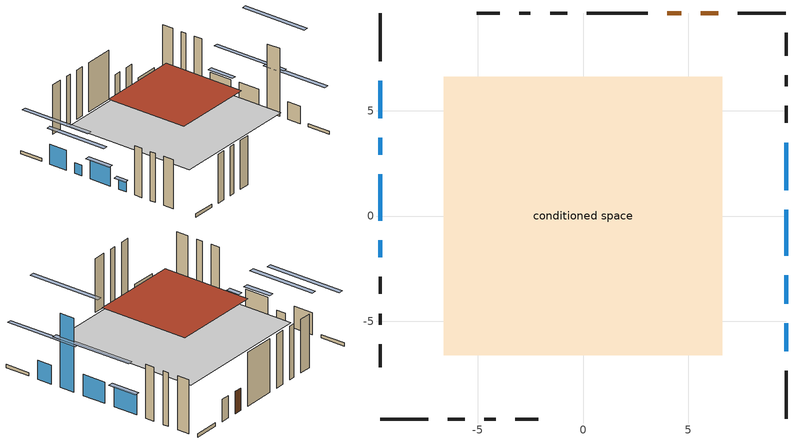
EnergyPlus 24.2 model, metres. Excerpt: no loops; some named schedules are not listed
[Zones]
conditioned space
 floor othersidecoefficients (Floor1 construction): -2.88,-2.88 -2.88,2.88 2.88,2.88 2.88,-2.88 z0
 floor adiabatic (AdiabaticFloorConstruction): -6.61,-6.61 -6.61,6.61 6.61,6.61 6.61,-6.61 z2.44
 wall outside (RimJoist1 construction): 9.63,9.63 7.35,9.63 / -9.63,-9.63 -7.35,-9.63 / -9.63,9.63 -9.63,7.35 / 9.63,-9.63 9.63,-7.35 z0:0.3
 wall outside (AdiabaticWallConstruction 1): 4.67,9.63 4,9.63 z0:2.03
 wall outside (AdiabaticWallConstruction): 9.63,-6.42 9.63,-5.1 z0:1.73; -9.63,6.42 -9.63,4.64 z0:1.98; -9.63,3.71 -9.63,2.9 z0:1.04; 9.63,-4.17 9.63,-2.82 z0:6.73; 9.63,-1.89 9.63,0.3 / -9.63,1.97 -9.63,-0.22 z0:1.93; -9.63,-1.14 -9.63,-1.96 z0:1.02; 9.63,1.22 9.63,3.49 z0:1.85
 wall outside (Wall2 construction): -0.75,9.63 -1.56,9.63 / -6.42,-9.63 -5.61,-9.63 / -9.63,-2.89 -9.63,-3.7 / 9.63,4.41 9.63,5.22 z0:4.88
 wall outside (Wall3 construction): -2.49,9.63 -3.02,9.63 / -4.68,-9.63 -4.15,-9.63 / -9.63,-4.63 -9.63,-5.15 / 9.63,6.15 9.63,6.68 z0:4.88
 wall outside (Wall4 construction): -3.95,9.63 -5.04,9.63 / -3.22,-9.63 -2.13,-9.63 / -9.63,-6.08 -9.63,-7.18 / 9.63,7.61 9.63,8.7 z0:4.88
 wall othersidecoefficients (AdiabaticWallConstruction 1): 6.42,9.63 5.6,9.63 z0:2.03
 wall othersidecoefficients (Wall1 construction): 3.07,9.63 0.18,9.63 z0:4.88
 window (WindowConstruction 7): 9.63,-6.42 9.63,-5.1 z0:1.73
 window (WindowConstruction): -9.63,6.42 -9.63,4.64 z0:1.98
 window (WindowConstruction 1): -9.63,3.71 -9.63,2.9 z0:1.04
 window (WindowConstruction 2): 9.63,-4.17 9.63,-2.82 z0:6.73
 window (WindowConstruction 3): 9.63,-1.89 9.63,0.29 z0:1.93
 window (WindowConstruction 4): -9.63,1.97 -9.63,-0.22 z0:1.93
 window (WindowConstruction 5): -9.63,-1.15 -9.63,-1.96 z0:1.01
 window (WindowConstruction 6): 9.63,1.22 9.63,3.49 z0:1.85
 door inside (Door): 6.42,9.63 5.6,9.63 z0:2.03
 door (Door 1): 4.67,9.63 4,9.63 z0:2.03
 ceiling adiabatic (AdiabaticFloorConstruction): 6.61,-6.61 6.61,6.61 -6.61,6.61 -6.61,-6.61 z2.44
 roof outside (Roof1 construction): -4.15,4.15 -4.15,-4.15 4.15,-4.15 4.15,4.15 z4.88
shading: 9.63,-2.38 9.63,-9.14 10.04,-9.14 10.04,-2.38 z4.45; -9.63,1.92 -9.63,9.14 -10.04,9.14 -10.04,1.92 z4.7; -9.63,0.18 -9.63,6.43 -10.04,6.43 -10.04,0.18 z3.76; 9.63,-0.1 9.63,-6.89 10.04,-6.89 10.04,-0.1 z9.45; 9.63,3.01 9.63,-4.61 10.04,-4.61 10.04,3.01 z4.65; -9.63,-0.42 -9.63,2.17 -10.04,2.17 -10.04,-0.42 z2.13; -9.63,-2.16 -9.63,-0.94 -10.04,-0.94 -10.04,-2.16 z1.22; 9.63,3.69 9.63,1.02 10.04,1.02 10.04,3.69 z2.05
[Building]
Building 1: Terrain=Suburbs
[Site:Location]
Calgary Intl AP_AB: Latitude {deg}=51.11; Longitude {deg}=-114.02; Time Zone {hr}=-7; Elevation {m}=1084; Keep Site Location Information=Yes
[Site:GroundTemperature:Shallow]
0.326196, -1.55603, -1.70677, -0.813554, 2.7722, 6.34125, 9.43543, 11.3955, 11.562, 9.96783, 6.95256, 3.49299
[Site:WaterMainsTemperature]
Calculation Method=Schedule; Temperature Schedule=mains temperature schedule
[Material] Roughness=Rough; Thermal Absorptance=0.9
Name | Thickness {m} | Conductivity {W/m-K} | Density {kg/m3} | Specific Heat {J/kg-K} | Solar Absorptance | Visible Absorptance
asphalt or fiberglass shingles | 0.00635 | 0.162714 | 1121.4 | 1465.45 | 0.4 | 0.4
door material | 0.04445 | 0.060037 | 512.64 | 1214.23 | 0.7 | 0.7
door material 1 | 0.04445 | 0.053851 | 512.64 | 1214.23 | 0.7 | 0.7
floor covering | 0.0127 | 0.0433444 | 54.468 | 1339.84 | 0.6 | 0.6
floor rigid ins; roof rigid ins | 0.103632 | 0.029427 | 32.04 | 1214.23 | 0.7 | 0.7
floor rigid ins 1; wall rigid ins 2 | 0.512978 | 0.029427 | 32.04 | 1214.23 | 0.7 | 0.7
floor stud and cavity | 0.1397 | 0.193084 | 92.3553 | 1139.71 | 0.7 | 0.7
floor stud and cavity 1 | 0.1397 | 1.75129 | 37.0049 | 1207.88 | 0.7 | 0.7
furniture material conditioned space 1 | 0.1524 | 0.115458 | 640.8 | 1214.23 | 0.6 | 0.6
gypsum board | 0.0127 | 0.160291 | 801 | 837.4 | 0.6 | 0.6
osb sheathing 0.5 in. | 0.0127 | 0.115458 | 512.64 | 1214.23 | 0.7 | 0.7
osb sheathing 0.75 in. | 0.01905 | 0.115458 | 512.64 | 1214.23 | 0.7 | 0.7
osb sheathing 2.0 in. | 0.0508 | 0.115458 | 512.64 | 1214.23 | 0.7 | 0.7
rim joist stud and cavity | 0.0508 | 0.0453203 | 125.044 | 1163.47 | 0.6 | 0.6
roof stud and cavity | 0.2032 | 0.0777661 | 78.34581 | 1123.46 | 0.7 | 0.7
wall rigid ins | 0.051816 | 0.029427 | 32.04 | 1214.23 | 0.4 | 0.4
wall rigid ins 1 | 0.051816 | 0.029427 | 32.04 | 1214.23 | 0.7 | 0.7
wall stud and cavity | 0.1397 | 0.19612 | 139.0536 | 1170.24 | 0.7 | 0.7
wall stud and cavity 1 | 0.1397 | 0.624755 | 139.0536 | 1170.24 | 0.7 | 0.7
wall stud and cavity 2 | 0.1397 | 0.346467 | 139.0536 | 1170.24 | 0.7 | 0.7
wall stud and cavity 3 | 0.1397 | 0.34952 | 139.0536 | 1170.24 | 0.7 | 0.7
wall stud and cavity 4 | 0.0889 | 0.380278 | 52.3479 | 1209.89 | 0.7 | 0.7
wall stud and cavity 5 | 0.0889 | 0.391764 | 83.0341 | 1211.67 | 0.7 | 0.7
wood siding | 0.0254 | 0.102417 | 544.68 | 1172.36 | 0.4 | 0.4
wood siding 1; wood siding 2; wood siding 3 | 0.0254 | 0.102417 | 544.68 | 1172.36 | 0.7 | 0.7
[WindowMaterial:SimpleGlazingSystem]
Name | U-Factor {W/m2-K} | Solar Heat Gain Coefficient
WindowMaterial | 2.32457 | 0.56
WindowMaterial 1 | 2.342175 | 0.59
WindowMaterial 2 | 2.15878 | 0.66
WindowMaterial 3 | 2.29902 | 0.57
WindowMaterial 4 | 2.45062 | 0.52
WindowMaterial 5 | 2.16956 | 0.66
WindowMaterial 6 | 2.33706 | 0.6
[Construction]
AdiabaticFloorConstruction: floor stud and cavity 1, floor rigid ins 1, osb sheathing 0.75 in., floor covering
AdiabaticWallConstruction: wood siding 2, wall rigid ins 2, wall stud and cavity 4, gypsum board
AdiabaticWallConstruction 1: wood siding 3, wall rigid ins 2, wall stud and cavity 4, gypsum board
Door: door material
Door 1: door material 1
Floor1 construction: floor stud and cavity, floor rigid ins, osb sheathing 0.75 in., floor covering
furniture construction conditioned space 1: furniture material conditioned space 1
PartitionWallConstruction: gypsum board, wall stud and cavity 5, gypsum board
RimJoist1 construction: wood siding 1, osb sheathing 2.0 in., rim joist stud and cavity
Roof1 construction: asphalt or fiberglass shingles, roof rigid ins, osb sheathing 0.75 in., roof stud and cavity, gypsum board
Wall1 construction: wall rigid ins, osb sheathing 0.5 in., wall stud and cavity, gypsum board
Wall2 construction: wood siding, wall rigid ins 1, osb sheathing 0.5 in., wall stud and cavity 1, gypsum board
Wall3 construction: wood siding, wall rigid ins 1, osb sheathing 0.5 in., wall stud and cavity 2, gypsum board
Wall4 construction: wood siding, wall rigid ins 1, osb sheathing 0.5 in., wall stud and cavity 3, gypsum board
WindowConstruction: WindowMaterial
WindowConstruction 1: WindowMaterial 1
WindowConstruction 2: WindowMaterial 2
WindowConstruction 3; WindowConstruction 4: WindowMaterial 3
WindowConstruction 5: WindowMaterial 4
WindowConstruction 6: WindowMaterial 5
WindowConstruction 7: WindowMaterial 6
[Zone]
conditioned space: Multiplier=1; Volume {m3}=447.3; Part of Total Floor Area=Yes
[Space]
conditioned space 1: Zone=conditioned space; Volume {m3}=447.3
[SurfaceProperty:OtherSideCoefficients]
other non-freezing space: Combined Convective/Radiative Film Coefficient {W/m2-K}=8.35; Constant Temperature Coefficient=1; External Dry-Bulb Temperature Coefficient=0; Ground Temperature Coefficient=0; Wind Speed Coefficient=0; Zone Air Temperature Coefficient=0; Constant Temperature Schedule=other non-freezing space; Previous Other Side Temperature Coefficient=0
[InternalMass] Zone or ZoneList=conditioned space; Space or SpaceList=conditioned space 1
Name | Construction | Surface Area {m2}
furniture mass conditioned space 1 | furniture construction conditioned space 1 | 83.1482
partition wall mass | PartitionWallConstruction | 207.871
[Lights]
interior lighting: Zone or ZoneList or Space or SpaceList=conditioned space 1; Schedule=interior lighting schedule; Design Level Calculation Method=LightingLevel; Lighting Level {W}=343.2; Return Air Fraction=0; Fraction Radiant=0.6; Fraction Visible=0.2; Fraction Replaceable=1
[People]
occupants: Zone or ZoneList or Space or SpaceList=conditioned space 1; Number of People Schedule=occupants schedule; Number of People Calculation Method=People; Number of People=3; Fraction Radiant=0.314171; Sensible Heat Fraction=0.56303; Activity Level Schedule=occupants activity schedule; Carbon Dioxide Generation Rate {m3/s-W}=0; Enable ASHRAE 55 Comfort Warnings=No; Mean Radiant Temperature Calculation Type=EnclosureAveraged
[ElectricEquipment] Zone or ZoneList or Space or SpaceList=conditioned space 1; Design Level Calculation Method=EquipmentLevel
Name | Schedule | Design Level {W} | Fraction Latent | Fraction Radiant | Fraction Lost
clothes dryer | clothes dryer schedule | 140.772 | 0.015 | 0.081 | 0.85
clothes washer | clothes washer schedule | 32.1985 | 0.03 | 0.162 | 0.7
cooking range | cooking range schedule | 208.969 | 0.08 | 0.432 | 0.2
dishwasher | dishwasher schedule | 66.8632 | 0.3 | 0.18 | 0.4
fridge | fridge schedule | 72.9452 | 0 | 0.6 | 0
mech vent bath fan 0 | mech vent bath fan 0 schedule | 50.2 | 0 | 0 | 1
mech vent bath fan 1 | mech vent bath fan 1 schedule | 50.2 | 0 | 0 | 1
mech vent house fan | mech vent house fan schedule | 0 | 0 | 0 | 1
mech vent house fan cfis | mech vent house fan cfis schedule | 0 | 0 | 0 | 0
mech vent range fan 0 | mech vent range fan 0 schedule | 57 | 0 | 0 | 1
misc plug loads | misc plug loads schedule | 494.7 | 0.045 | 0.513 | 0.1
whole house fan | Always On Discrete | 0 | 0 | 0 | 1
[OtherEquipment] Zone or ZoneList or Space or SpaceList=conditioned space 1; Design Level Calculation Method=EquipmentLevel
Name | Fuel Type | Schedule | Design Level {W} | Fraction Latent | Fraction Radiant | Fraction Lost
clothes dryer 1 | Electricity | clothes dryer schedule | 0 | 0.015 | 0.081 | 0.85
cooking range 1 | Electricity | cooking range schedule | 0 | 0.08 | 0.432 | 0.2
general water use latent | None | general water use schedule | 59.3978 | 1 | 0 | 0
general water use sensible | None | general water use schedule | -58.539 | 0 | 0.6 | 0
mech vent house fan latent load | None | Always On Discrete | 0 | 1 | 0 | 0
mech vent house fan sensible load | None | Always On Discrete | 0 | 0 | 0 | 0
water heater energy adjustment1 | NaturalGas | Always On Discrete | 0.01 | 0 | 0 | 1
[ZoneInfiltration:DesignFlowRate] Zone or ZoneList or Space or SpaceList=conditioned space 1; Schedule=Always On Discrete; Design Flow Rate Calculation Method=Flow/Zone; Design Flow Rate {m3/s}=0
infil flow; natural vent flow; whole house fan flow
[Exterior:Lights]
exterior lighting: Schedule=exterior lighting schedule; Design Level {W}=75.6
[Schedule:Constant]
Name | Hourly Value
other non-freezing space; fridge schedule | 0
occupants activity schedule | 117.228
mech vent house fan schedule; mech vent house fan cfis schedule; Always On Discrete | 1
[Schedule:Day:Interval]
interior lighting schedule day: No, 01:00, 0.108182, 04:00, 0.0901515, 05:00, 0.0991667, 06:00, 0.162273, 07:00, 0.270455, 08:00, 0.342576, 10:00, 0.369621, 11:00, 0.351591, 12:00, 0.333561, 13:00, 0.324545, 14:00, 0.31553, 15:00, 0.333561, 16:00, 0.369621, 17:00, 0.450758, 18:00, 0.585985, 19:00, 0.775303, 20:00, 0.955606, 21:00, 0.991667, 22:00, 0.712197, 23:00, 0.360606, 24:00, 0.162273
interior lighting schedule day 1: No, 01:00, 0.100909, 04:00, 0.0840909, 05:00, 0.0925, 06:00, 0.151364, 07:00, 0.252273, 08:00, 0.319545, 10:00, 0.344773, 11:00, 0.327955, 12:00, 0.311136, 13:00, 0.302727, 14:00, 0.294318, 15:00, 0.311136, 16:00, 0.344773, 17:00, 0.420455, 18:00, 0.546591, 19:00, 0.723182, 20:00, 0.891364, 21:00, 0.925, 22:00, 0.664318, 23:00, 0.336364, 24:00, 0.151364
interior lighting schedule default day: No, 24:00, 0
[Schedule:Week:Daily]
interior lighting schedule Week Rule - Jan1-Jan27: interior lighting schedule day, interior lighting schedule day, interior lighting schedule day, interior lighting schedule day, interior lighting schedule day, interior lighting schedule day, interior lighting schedule day, interior lighting schedule default day, interior lighting schedule default day, interior lighting schedule default day, interior lighting schedule default day, interior lighting schedule default day
interior lighting schedule Week Rule - Jan28-Feb3: interior lighting schedule day, interior lighting schedule day, interior lighting schedule day, interior lighting schedule day, interior lighting schedule day 1, interior lighting schedule day 1, interior lighting schedule day 1, interior lighting schedule default day, interior lighting schedule default day, interior lighting schedule default day, interior lighting schedule default day, interior lighting schedule default day
interior lighting schedule Week Rule - Feb4-Feb24: interior lighting schedule day 1, interior lighting schedule day 1, interior lighting schedule day 1, interior lighting schedule day 1, interior lighting schedule day 1, interior lighting schedule day 1, interior lighting schedule day 1, interior lighting schedule default day, interior lighting schedule default day, interior lighting schedule default day, interior lighting schedule default day, interior lighting schedule default day
interior lighting schedule Week Rule - Feb25-Mar3: interior lighting schedule day 1, interior lighting schedule day 1, interior lighting schedule day 1, interior lighting schedule day 1, interior lighting schedule day 2, interior lighting schedule day 2, interior lighting schedule day 2, interior lighting schedule default day, interior lighting schedule default day, interior lighting schedule default day, interior lighting schedule default day, interior lighting schedule default day
interior lighting schedule Week Rule - Mar4-Mar31: interior lighting schedule day 2, interior lighting schedule day 2, interior lighting schedule day 2, interior lighting schedule day 2, interior lighting schedule day 2, interior lighting schedule day 2, interior lighting schedule day 2, interior lighting schedule default day, interior lighting schedule default day, interior lighting schedule default day, interior lighting schedule default day, interior lighting schedule default day
interior lighting schedule Week Rule - Apr1-Apr28: interior lighting schedule day 3, interior lighting schedule day 3, interior lighting schedule day 3, interior lighting schedule day 3, interior lighting schedule day 3, interior lighting schedule day 3, interior lighting schedule day 3, interior lighting schedule default day, interior lighting schedule default day, interior lighting schedule default day, interior lighting schedule default day, interior lighting schedule default day
interior lighting schedule Week Rule - Apr29-May5: interior lighting schedule day 3, interior lighting schedule day 3, interior lighting schedule day 4, interior lighting schedule day 4, interior lighting schedule day 4, interior lighting schedule day 4, interior lighting schedule day 4, interior lighting schedule default day, interior lighting schedule default day, interior lighting schedule default day, interior lighting schedule default day, interior lighting schedule default day
interior lighting schedule Week Rule - May6-May26: interior lighting schedule day 4, interior lighting schedule day 4, interior lighting schedule day 4, interior lighting schedule day 4, interior lighting schedule day 4, interior lighting schedule day 4, interior lighting schedule day 4, interior lighting schedule default day, interior lighting schedule default day, interior lighting schedule default day, interior lighting schedule default day, interior lighting schedule default day
interior lighting schedule Week Rule - May27-Jun2: interior lighting schedule day 4, interior lighting schedule day 4, interior lighting schedule day 4, interior lighting schedule day 4, interior lighting schedule day 4, interior lighting schedule day 5, interior lighting schedule day 5, interior lighting schedule default day, interior lighting schedule default day, interior lighting schedule default day, interior lighting schedule default day, interior lighting schedule default day
interior lighting schedule Week Rule - Jun3-Jun30: interior lighting schedule day 5, interior lighting schedule day 5, interior lighting schedule day 5, interior lighting schedule day 5, interior lighting schedule day 5, interior lighting schedule day 5, interior lighting schedule day 5, interior lighting schedule default day, interior lighting schedule default day, interior lighting schedule default day, interior lighting schedule default day, interior lighting schedule default day
interior lighting schedule Week Rule - Jul1-Jul28: interior lighting schedule day 6, interior lighting schedule day 6, interior lighting schedule day 6, interior lighting schedule day 6, interior lighting schedule day 6, interior lighting schedule day 6, interior lighting schedule day 6, interior lighting schedule default day, interior lighting schedule default day, interior lighting schedule default day, interior lighting schedule default day, interior lighting schedule default day
interior lighting schedule Week Rule - Jul29-Aug4: interior lighting schedule day 6, interior lighting schedule day 6, interior lighting schedule day 6, interior lighting schedule day 7, interior lighting schedule day 7, interior lighting schedule day 7, interior lighting schedule day 7, interior lighting schedule default day, interior lighting schedule default day, interior lighting schedule default day, interior lighting schedule default day, interior lighting schedule default day
interior lighting schedule Week Rule - Aug5-Aug25: interior lighting schedule day 7, interior lighting schedule day 7, interior lighting schedule day 7, interior lighting schedule day 7, interior lighting schedule day 7, interior lighting schedule day 7, interior lighting schedule day 7, interior lighting schedule default day, interior lighting schedule default day, interior lighting schedule default day, interior lighting schedule default day, interior lighting schedule default day
interior lighting schedule Week Rule - Aug26-Sep1: interior lighting schedule day 7, interior lighting schedule day 7, interior lighting schedule day 7, interior lighting schedule day 7, interior lighting schedule day 7, interior lighting schedule day 7, interior lighting schedule day 8, interior lighting schedule default day, interior lighting schedule default day, interior lighting schedule default day, interior lighting schedule default day, interior lighting schedule default day
interior lighting schedule Week Rule - Sep2-Sep29: interior lighting schedule day 8, interior lighting schedule day 8, interior lighting schedule day 8, interior lighting schedule day 8, interior lighting schedule day 8, interior lighting schedule day 8, interior lighting schedule day 8, interior lighting schedule default day, interior lighting schedule default day, interior lighting schedule default day, interior lighting schedule default day, interior lighting schedule default day
interior lighting schedule Week Rule - Sep30-Oct6: interior lighting schedule day 8, interior lighting schedule day 9, interior lighting schedule day 9, interior lighting schedule day 9, interior lighting schedule day 9, interior lighting schedule day 9, interior lighting schedule day 9, interior lighting schedule default day, interior lighting schedule default day, interior lighting schedule default day, interior lighting schedule default day, interior lighting schedule default day
interior lighting schedule Week Rule - Oct7-Oct27: interior lighting schedule day 9, interior lighting schedule day 9, interior lighting schedule day 9, interior lighting schedule day 9, interior lighting schedule day 9, interior lighting schedule day 9, interior lighting schedule day 9, interior lighting schedule default day, interior lighting schedule default day, interior lighting schedule default day, interior lighting schedule default day, interior lighting schedule default day
interior lighting schedule Week Rule - Oct28-Nov3: interior lighting schedule day 9, interior lighting schedule day 9, interior lighting schedule day 9, interior lighting schedule day 9, interior lighting schedule day 10, interior lighting schedule day 10, interior lighting schedule day 10, interior lighting schedule default day, interior lighting schedule default day, interior lighting schedule default day, interior lighting schedule default day, interior lighting schedule default day
interior lighting schedule Week Rule - Nov4-Nov24: interior lighting schedule day 10, interior lighting schedule day 10, interior lighting schedule day 10, interior lighting schedule day 10, interior lighting schedule day 10, interior lighting schedule day 10, interior lighting schedule day 10, interior lighting schedule default day, interior lighting schedule default day, interior lighting schedule default day, interior lighting schedule default day, interior lighting schedule default day
interior lighting schedule Week Rule - Nov25-Dec1: interior lighting schedule day 10, interior lighting schedule day 10, interior lighting schedule day 10, interior lighting schedule day 10, interior lighting schedule day 10, interior lighting schedule day 10, interior lighting schedule day 11, interior lighting schedule default day, interior lighting schedule default day, interior lighting schedule default day, interior lighting schedule default day, interior lighting schedule default day
interior lighting schedule Week Rule - Dec2-Dec31: interior lighting schedule day 11, interior lighting schedule day 11, interior lighting schedule day 11, interior lighting schedule day 11, interior lighting schedule day 11, interior lighting schedule day 11, interior lighting schedule day 11, interior lighting schedule default day, interior lighting schedule default day, interior lighting schedule default day, interior lighting schedule default day, interior lighting schedule default day
occupants schedule Week Rule - Jan1-Dec31: occupants schedule day, occupants schedule day, occupants schedule day, occupants schedule day, occupants schedule day, occupants schedule day, occupants schedule day, occupants schedule default day, occupants schedule default day, occupants schedule default day, occupants schedule default day, occupants schedule default day
clothes dryer schedule Week Rule - Jan1-Dec31: clothes dryer schedule day, clothes dryer schedule day, clothes dryer schedule day, clothes dryer schedule day, clothes dryer schedule day, clothes dryer schedule day, clothes dryer schedule day, clothes dryer schedule default day, clothes dryer schedule default day, clothes dryer schedule default day, clothes dryer schedule default day, clothes dryer schedule default day
clothes washer schedule Week Rule - Jan1-Dec31: clothes washer schedule day, clothes washer schedule day, clothes washer schedule day, clothes washer schedule day, clothes washer schedule day, clothes washer schedule day, clothes washer schedule day, clothes washer schedule default day, clothes washer schedule default day, clothes washer schedule default day, clothes washer schedule default day, clothes washer schedule default day
cooking range schedule Week Rule - Jan1-Dec31: cooking range schedule day, cooking range schedule day, cooking range schedule day, cooking range schedule day, cooking range schedule day, cooking range schedule day, cooking range schedule day, cooking range schedule default day, cooking range schedule default day, cooking range schedule default day, cooking range schedule default day, cooking range schedule default day
dishwasher schedule Week Rule - Jan1-Dec31: dishwasher schedule day, dishwasher schedule day, dishwasher schedule day, dishwasher schedule day, dishwasher schedule day, dishwasher schedule day, dishwasher schedule day, dishwasher schedule default day, dishwasher schedule default day, dishwasher schedule default day, dishwasher schedule default day, dishwasher schedule default day
mech vent bath fan 0 schedule Week Rule - Jan1-Dec31: mech vent bath fan 0 schedule day, mech vent bath fan 0 schedule day, mech vent bath fan 0 schedule day, mech vent bath fan 0 schedule day, mech vent bath fan 0 schedule day, mech vent bath fan 0 schedule day, mech vent bath fan 0 schedule day, mech vent bath fan 0 schedule default day, mech vent bath fan 0 schedule default day, mech vent bath fan 0 schedule default day, mech vent bath fan 0 schedule default day, mech vent bath fan 0 schedule default day
mech vent bath fan 1 schedule Week Rule - Jan1-Dec31: mech vent bath fan 1 schedule day, mech vent bath fan 1 schedule day, mech vent bath fan 1 schedule day, mech vent bath fan 1 schedule day, mech vent bath fan 1 schedule day, mech vent bath fan 1 schedule day, mech vent bath fan 1 schedule day, mech vent bath fan 1 schedule default day, mech vent bath fan 1 schedule default day, mech vent bath fan 1 schedule default day, mech vent bath fan 1 schedule default day, mech vent bath fan 1 schedule default day
mech vent range fan 0 schedule Week Rule - Jan1-Dec31: mech vent range fan 0 schedule day, mech vent range fan 0 schedule day, mech vent range fan 0 schedule day, mech vent range fan 0 schedule day, mech vent range fan 0 schedule day, mech vent range fan 0 schedule day, mech vent range fan 0 schedule day, mech vent range fan 0 schedule default day, mech vent range fan 0 schedule default day, mech vent range fan 0 schedule default day, mech vent range fan 0 schedule default day, mech vent range fan 0 schedule default day
misc plug loads schedule Week Rule - Jan1-Dec31: misc plug loads schedule day, misc plug loads schedule day, misc plug loads schedule day, misc plug loads schedule day, misc plug loads schedule day, misc plug loads schedule day, misc plug loads schedule day, misc plug loads schedule default day, misc plug loads schedule default day, misc plug loads schedule default day, misc plug loads schedule default day, misc plug loads schedule default day
general water use schedule Week Rule - Jan1-Dec31: general water use schedule day, general water use schedule day, general water use schedule day, general water use schedule day, general water use schedule day, general water use schedule day, general water use schedule day, general water use schedule default day, general water use schedule default day, general water use schedule default day, general water use schedule default day, general water use schedule default day
exterior lighting schedule Week Rule - Jan1-Jan27: exterior lighting schedule day, exterior lighting schedule day, exterior lighting schedule day, exterior lighting schedule day, exterior lighting schedule day, exterior lighting schedule day, exterior lighting schedule day, exterior lighting schedule default day, exterior lighting schedule default day, exterior lighting schedule default day, exterior lighting schedule default day, exterior lighting schedule default day
exterior lighting schedule Week Rule - Jan28-Feb3: exterior lighting schedule day, exterior lighting schedule day, exterior lighting schedule day, exterior lighting schedule day, exterior lighting schedule day 1, exterior lighting schedule day 1, exterior lighting schedule day 1, exterior lighting schedule default day, exterior lighting schedule default day, exterior lighting schedule default day, exterior lighting schedule default day, exterior lighting schedule default day
exterior lighting schedule Week Rule - Feb4-Feb24: exterior lighting schedule day 1, exterior lighting schedule day 1, exterior lighting schedule day 1, exterior lighting schedule day 1, exterior lighting schedule day 1, exterior lighting schedule day 1, exterior lighting schedule day 1, exterior lighting schedule default day, exterior lighting schedule default day, exterior lighting schedule default day, exterior lighting schedule default day, exterior lighting schedule default day
exterior lighting schedule Week Rule - Feb25-Mar3: exterior lighting schedule day 1, exterior lighting schedule day 1, exterior lighting schedule day 1, exterior lighting schedule day 1, exterior lighting schedule day 2, exterior lighting schedule day 2, exterior lighting schedule day 2, exterior lighting schedule default day, exterior lighting schedule default day, exterior lighting schedule default day, exterior lighting schedule default day, exterior lighting schedule default day
exterior lighting schedule Week Rule - Mar4-Mar31: exterior lighting schedule day 2, exterior lighting schedule day 2, exterior lighting schedule day 2, exterior lighting schedule day 2, exterior lighting schedule day 2, exterior lighting schedule day 2, exterior lighting schedule day 2, exterior lighting schedule default day, exterior lighting schedule default day, exterior lighting schedule default day, exterior lighting schedule default day, exterior lighting schedule default day
exterior lighting schedule Week Rule - Apr1-Apr28: exterior lighting schedule day 3, exterior lighting schedule day 3, exterior lighting schedule day 3, exterior lighting schedule day 3, exterior lighting schedule day 3, exterior lighting schedule day 3, exterior lighting schedule day 3, exterior lighting schedule default day, exterior lighting schedule default day, exterior lighting schedule default day, exterior lighting schedule default day, exterior lighting schedule default day
exterior lighting schedule Week Rule - Apr29-May5: exterior lighting schedule day 3, exterior lighting schedule day 3, exterior lighting schedule day 4, exterior lighting schedule day 4, exterior lighting schedule day 4, exterior lighting schedule day 4, exterior lighting schedule day 4, exterior lighting schedule default day, exterior lighting schedule default day, exterior lighting schedule default day, exterior lighting schedule default day, exterior lighting schedule default day
exterior lighting schedule Week Rule - May6-May26: exterior lighting schedule day 4, exterior lighting schedule day 4, exterior lighting schedule day 4, exterior lighting schedule day 4, exterior lighting schedule day 4, exterior lighting schedule day 4, exterior lighting schedule day 4, exterior lighting schedule default day, exterior lighting schedule default day, exterior lighting schedule default day, exterior lighting schedule default day, exterior lighting schedule default day
exterior lighting schedule Week Rule - May27-Jun2: exterior lighting schedule day 4, exterior lighting schedule day 4, exterior lighting schedule day 4, exterior lighting schedule day 4, exterior lighting schedule day 4, exterior lighting schedule day 5, exterior lighting schedule day 5, exterior lighting schedule default day, exterior lighting schedule default day, exterior lighting schedule default day, exterior lighting schedule default day, exterior lighting schedule default day
exterior lighting schedule Week Rule - Jun3-Jun30: exterior lighting schedule day 5, exterior lighting schedule day 5, exterior lighting schedule day 5, exterior lighting schedule day 5, exterior lighting schedule day 5, exterior lighting schedule day 5, exterior lighting schedule day 5, exterior lighting schedule default day, exterior lighting schedule default day, exterior lighting schedule default day, exterior lighting schedule default day, exterior lighting schedule default day
exterior lighting schedule Week Rule - Jul1-Jul28: exterior lighting schedule day 6, exterior lighting schedule day 6, exterior lighting schedule day 6, exterior lighting schedule day 6, exterior lighting schedule day 6, exterior lighting schedule day 6, exterior lighting schedule day 6, exterior lighting schedule default day, exterior lighting schedule default day, exterior lighting schedule default day, exterior lighting schedule default day, exterior lighting schedule default day
exterior lighting schedule Week Rule - Jul29-Aug4: exterior lighting schedule day 6, exterior lighting schedule day 6, exterior lighting schedule day 6, exterior lighting schedule day 7, exterior lighting schedule day 7, exterior lighting schedule day 7, exterior lighting schedule day 7, exterior lighting schedule default day, exterior lighting schedule default day, exterior lighting schedule default day, exterior lighting schedule default day, exterior lighting schedule default day
exterior lighting schedule Week Rule - Aug5-Aug25: exterior lighting schedule day 7, exterior lighting schedule day 7, exterior lighting schedule day 7, exterior lighting schedule day 7, exterior lighting schedule day 7, exterior lighting schedule day 7, exterior lighting schedule day 7, exterior lighting schedule default day, exterior lighting schedule default day, exterior lighting schedule default day, exterior lighting schedule default day, exterior lighting schedule default day
exterior lighting schedule Week Rule - Aug26-Sep1: exterior lighting schedule day 7, exterior lighting schedule day 7, exterior lighting schedule day 7, exterior lighting schedule day 7, exterior lighting schedule day 7, exterior lighting schedule day 7, exterior lighting schedule day 8, exterior lighting schedule default day, exterior lighting schedule default day, exterior lighting schedule default day, exterior lighting schedule default day, exterior lighting schedule default day
exterior lighting schedule Week Rule - Sep2-Sep29: exterior lighting schedule day 8, exterior lighting schedule day 8, exterior lighting schedule day 8, exterior lighting schedule day 8, exterior lighting schedule day 8, exterior lighting schedule day 8, exterior lighting schedule day 8, exterior lighting schedule default day, exterior lighting schedule default day, exterior lighting schedule default day, exterior lighting schedule default day, exterior lighting schedule default day
exterior lighting schedule Week Rule - Sep30-Oct6: exterior lighting schedule day 8, exterior lighting schedule day 9, exterior lighting schedule day 9, exterior lighting schedule day 9, exterior lighting schedule day 9, exterior lighting schedule day 9, exterior lighting schedule day 9, exterior lighting schedule default day, exterior lighting schedule default day, exterior lighting schedule default day, exterior lighting schedule default day, exterior lighting schedule default day
exterior lighting schedule Week Rule - Oct7-Oct27: exterior lighting schedule day 9, exterior lighting schedule day 9, exterior lighting schedule day 9, exterior lighting schedule day 9, exterior lighting schedule day 9, exterior lighting schedule day 9, exterior lighting schedule day 9, exterior lighting schedule default day, exterior lighting schedule default day, exterior lighting schedule default day, exterior lighting schedule default day, exterior lighting schedule default day
exterior lighting schedule Week Rule - Oct28-Nov3: exterior lighting schedule day 9, exterior lighting schedule day 9, exterior lighting schedule day 9, exterior lighting schedule day 9, exterior lighting schedule day 10, exterior lighting schedule day 10, exterior lighting schedule day 10, exterior lighting schedule default day, exterior lighting schedule default day, exterior lighting schedule default day, exterior lighting schedule default day, exterior lighting schedule default day
exterior lighting schedule Week Rule - Nov4-Nov24: exterior lighting schedule day 10, exterior lighting schedule day 10, exterior lighting schedule day 10, exterior lighting schedule day 10, exterior lighting schedule day 10, exterior lighting schedule day 10, exterior lighting schedule day 10, exterior lighting schedule default day, exterior lighting schedule default day, exterior lighting schedule default day, exterior lighting schedule default day, exterior lighting schedule default day
exterior lighting schedule Week Rule - Nov25-Dec1: exterior lighting schedule day 10, exterior lighting schedule day 10, exterior lighting schedule day 10, exterior lighting schedule day 10, exterior lighting schedule day 10, exterior lighting schedule day 10, exterior lighting schedule day 11, exterior lighting schedule default day, exterior lighting schedule default day, exterior lighting schedule default day, exterior lighting schedule default day, exterior lighting schedule default day
exterior lighting schedule Week Rule - Dec2-Dec31: exterior lighting schedule day 11, exterior lighting schedule day 11, exterior lighting schedule day 11, exterior lighting schedule day 11, exterior lighting schedule day 11, exterior lighting schedule day 11, exterior lighting schedule day 11, exterior lighting schedule default day, exterior lighting schedule default day, exterior lighting schedule default day, exterior lighting schedule default day, exterior lighting schedule default day
[Schedule:Year]
interior lighting schedule: interior lighting schedule Week Rule - Jan1-Jan27, 1, 1, 1, 27, interior lighting schedule Week Rule - Jan28-Feb3, 1, 28, 2, 3, interior lighting schedule Week Rule - Feb4-Feb24, 2, 4, 2, 24, interior lighting schedule Week Rule - Feb25-Mar3, 2, 25, 3, 3, interior lighting schedule Week Rule - Mar4-Mar31, 3, 4, 3, 31, interior lighting schedule Week Rule - Apr1-Apr28, 4, 1, 4, 28, interior lighting schedule Week Rule - Apr29-May5, 4, 29, 5, 5, interior lighting schedule Week Rule - May6-May26, 5, 6, 5, 26, interior lighting schedule Week Rule - May27-Jun2, 5, 27, 6, 2, interior lighting schedule Week Rule - Jun3-Jun30, 6, 3, 6, 30, interior lighting schedule Week Rule - Jul1-Jul28, 7, 1, 7, 28, interior lighting schedule Week Rule - Jul29-Aug4, 7, 29, 8, 4, interior lighting schedule Week Rule - Aug5-Aug25, 8, 5, 8, 25, interior lighting schedule Week Rule - Aug26-Sep1, 8, 26, 9, 1, interior lighting schedule Week Rule - Sep2-Sep29, 9, 2, 9, 29, interior lighting schedule Week Rule - Sep30-Oct6, 9, 30, 10, 6, interior lighting schedule Week Rule - Oct7-Oct27, 10, 7, 10, 27, interior lighting schedule Week Rule - Oct28-Nov3, 10, 28, 11, 3, interior lighting schedule Week Rule - Nov4-Nov24, 11, 4, 11, 24, interior lighting schedule Week Rule - Nov25-Dec1, 11, 25, 12, 1, interior lighting schedule Week Rule - Dec2-Dec31, 12, 2, 12, 31
occupants schedule: occupants schedule Week Rule - Jan1-Dec31, 1, 1, 12, 31
clothes dryer schedule: clothes dryer schedule Week Rule - Jan1-Dec31, 1, 1, 12, 31
clothes washer schedule: clothes washer schedule Week Rule - Jan1-Dec31, 1, 1, 12, 31
cooking range schedule: cooking range schedule Week Rule - Jan1-Dec31, 1, 1, 12, 31
dishwasher schedule: dishwasher schedule Week Rule - Jan1-Dec31, 1, 1, 12, 31
mech vent bath fan 0 schedule: mech vent bath fan 0 schedule Week Rule - Jan1-Dec31, 1, 1, 12, 31
mech vent bath fan 1 schedule: mech vent bath fan 1 schedule Week Rule - Jan1-Dec31, 1, 1, 12, 31
mech vent range fan 0 schedule: mech vent range fan 0 schedule Week Rule - Jan1-Dec31, 1, 1, 12, 31
misc plug loads schedule: misc plug loads schedule Week Rule - Jan1-Dec31, 1, 1, 12, 31
general water use schedule: general water use schedule Week Rule - Jan1-Dec31, 1, 1, 12, 31
exterior lighting schedule: exterior lighting schedule Week Rule - Jan1-Jan27, 1, 1, 1, 27, exterior lighting schedule Week Rule - Jan28-Feb3, 1, 28, 2, 3, exterior lighting schedule Week Rule - Feb4-Feb24, 2, 4, 2, 24, exterior lighting schedule Week Rule - Feb25-Mar3, 2, 25, 3, 3, exterior lighting schedule Week Rule - Mar4-Mar31, 3, 4, 3, 31, exterior lighting schedule Week Rule - Apr1-Apr28, 4, 1, 4, 28, exterior lighting schedule Week Rule - Apr29-May5, 4, 29, 5, 5, exterior lighting schedule Week Rule - May6-May26, 5, 6, 5, 26, exterior lighting schedule Week Rule - May27-Jun2, 5, 27, 6, 2, exterior lighting schedule Week Rule - Jun3-Jun30, 6, 3, 6, 30, exterior lighting schedule Week Rule - Jul1-Jul28, 7, 1, 7, 28, exterior lighting schedule Week Rule - Jul29-Aug4, 7, 29, 8, 4, exterior lighting schedule Week Rule - Aug5-Aug25, 8, 5, 8, 25, exterior lighting schedule Week Rule - Aug26-Sep1, 8, 26, 9, 1, exterior lighting schedule Week Rule - Sep2-Sep29, 9, 2, 9, 29, exterior lighting schedule Week Rule - Sep30-Oct6, 9, 30, 10, 6, exterior lighting schedule Week Rule - Oct7-Oct27, 10, 7, 10, 27, exterior lighting schedule Week Rule - Oct28-Nov3, 10, 28, 11, 3, exterior lighting schedule Week Rule - Nov4-Nov24, 11, 4, 11, 24, exterior lighting schedule Week Rule - Nov25-Dec1, 11, 25, 12, 1, exterior lighting schedule Week Rule - Dec2-Dec31, 12, 2, 12, 31
[Schedule:Compact]
mains temperature schedule: Through: 01/01, For: AllDays, Until: 24:00, 5.30611, Through: 01/02, For: AllDays, Until: 24:00, 5.24556, Through: 01/03, For: AllDays, Until: 24:00, 5.18611, Through: 01/04, For: AllDays, Until: 24:00, 5.12778, Through: 01/05, For: AllDays, Until: 24:00, 5.07, Through: 01/06, For: AllDays, Until: 24:00, 5.01278, Through: 01/07, For: AllDays, Until: 24:00, 4.95722, Through: 01/08, For: AllDays, Until: 24:00, 4.90222, Through: 01/09, For: AllDays, Until: 24:00, 4.84778, Through: 01/10, For: AllDays, Until: 24:00, 4.795, Through: 01/11, For: AllDays, Until: 24:00, 4.74278, Through: 01/12, For: AllDays, Until: 24:00, 4.69167, Through: 01/13, For: AllDays, Until: 24:00, 4.64111, Through: 01/14, For: AllDays, Until: 24:00, 4.59222, Through: 01/15, For: AllDays, Until: 24:00, 4.54389, Through: 01/16, For: AllDays, Until: 24:00, 4.49722, Through: 01/17, For: AllDays, Until: 24:00, 4.45111, Through: 01/18, For: AllDays, Until: 24:00, 4.40611, Through: 01/19, For: AllDays, Until: 24:00, 4.36222, Through: 01/20, For: AllDays, Until: 24:00, 4.32, Through: 01/21, For: AllDays, Until: 24:00, 4.27833, Through: 01/22, For: AllDays, Until: 24:00, 4.23778, Through: 01/23, For: AllDays, Until: 24:00, 4.19833, Through: 01/24, For: AllDays, Until: 24:00, 4.16056, Through: 01/25, For: AllDays, Until: 24:00, 4.12333, Through: 01/26, For: AllDays, Until: 24:00, 4.08778, Through: 01/27, For: AllDays, Until: 24:00, 4.05278, Through: 01/28, For: AllDays, Until: 24:00, 4.01944, Through: 01/29, For: AllDays, Until: 24:00, 3.98722, Through: 01/30, For: AllDays, Until: 24:00, 3.95611, Through: 01/31, For: AllDays, Until: 24:00, 3.92667, Through: 02/01, For: AllDays, Until: 24:00, 3.89778, Through: 02/02, For: AllDays, Until: 24:00, 3.87056, Through: 02/03, For: AllDays, Until: 24:00, 3.84444, Through: 02/04, For: AllDays, Until: 24:00, 3.82, Through: 02/05, For: AllDays, Until: 24:00, 3.79611, Through: 02/06, For: AllDays, Until: 24:00, 3.77389, Through: 02/07, For: AllDays, Until: 24:00, 3.75333, Through: 02/08, For: AllDays, Until: 24:00, 3.73333, Through: 02/09, For: AllDays, Until: 24:00, 3.715, Through: 02/10, For: AllDays, Until: 24:00, 3.69778, Through: 02/11, For: AllDays, Until: 24:00, 3.68222, Through: 02/12, For: AllDays, Until: 24:00, 3.66778, Through: 02/13, For: AllDays, Until: 24:00, 3.65444, Through: 02/14, For: AllDays, Until: 24:00, 3.64278, Through: 02/15, For: AllDays, Until: 24:00, 3.63222, Through: 02/16, For: AllDays, Until: 24:00, 3.62278, Through: 02/17, For: AllDays, Until: 24:00, 3.615, Through: 02/18, For: AllDays, Until: 24:00, 3.60833, Through: 02/19, For: AllDays, Until: 24:00, 3.60333, Through: 02/20, For: AllDays, Until: 24:00, 3.59944, Through: 02/21, For: AllDays, Until: 24:00, 3.59667, Through: 02/22, For: AllDays, Until: 24:00, 3.59556, Through: 02/23, For: AllDays, Until: 24:00, 3.59556, Through: 02/24, For: AllDays, Until: 24:00, 3.59722, Through: 02/25, For: AllDays, Until: 24:00, 3.6, Through: 02/26, For: AllDays, Until: 24:00, 3.60389, Through: 02/27, For: AllDays, Until: 24:00, 3.60944, Through: 02/28, For: AllDays, Until: 24:00, 3.61611, Through: 03/01, For: AllDays, Until: 24:00, 3.62444, Through: 03/02, For: AllDays, Until: 24:00, 3.63333, Through: 03/03, For: AllDays, Until: 24:00, 3.64444, Through: 03/04, For: AllDays, Until: 24:00, 3.65611, Through: 03/05, For: AllDays, Until: 24:00, 3.67, Through: 03/06, For: AllDays, Until: 24:00, 3.68444, Through: 03/07, For: AllDays, Until: 24:00, 3.70056, Through: 03/08, For: AllDays, Until: 24:00, 3.71778, Through: 03/09, For: AllDays, Until: 24:00, 3.73611, Through: 03/10, For: AllDays, Until: 24:00, 3.75611, Through: 03/11, For: AllDays, Until: 24:00, 3.77722, Through: 03/12, For: AllDays, Until: 24:00, 3.79944, Through: 03/13, For: AllDays, Until: 24:00, 3.82333, Through: 03/14, For: AllDays, Until: 24:00, 3.84833, Through: 03/15, For: AllDays, Until: 24:00, 3.87444, Through: 03/16, For: AllDays, Until: 24:00, 3.90222, Through: 03/17, For: AllDays, Until: 24:00, 3.93056, Through: 03/18, For: AllDays, Until: 24:00, 3.96056, Through: 03/19, For: AllDays, Until: 24:00, 3.99167, Through: 03/20, For: AllDays, Until: 24:00, 4.02444, Through: 03/21, For: AllDays, Until: 24:00, 4.05778, Through: 03/22, For: AllDays, Until: 24:00, 4.09278, Through: 03/23, For: AllDays, Until: 24:00, 4.12833, Through: 03/24, For: AllDays, Until: 24:00, 4.16556, Through: 03/25, For: AllDays, Until: 24:00, 4.20389, Through: 03/26, For: AllDays, Until: 24:00, 4.24333, Through: 03/27, For: AllDays, Until: 24:00, 4.28389, Through: 03/28, For: AllDays, Until: 24:00, 4.32611, Through: 03/29, For: AllDays, Until: 24:00, 4.36889, Through: 03/30, For: AllDays, Until: 24:00, 4.41278, Through: 03/31, For: AllDays, Until: 24:00, 4.45778, Through: 04/01, For: AllDays, Until: 24:00, 4.50389, Through: 04/02, For: AllDays, Until: 24:00, 4.55111, Through: 04/03, For: AllDays, Until: 24:00, 4.59944, Through: 04/04, For: AllDays, Until: 24:00, 4.64833, Through: 04/05, For: AllDays, Until: 24:00, 4.69889, Through: 04/06, For: AllDays, Until: 24:00, 4.75, Through: 04/07, For: AllDays, Until: 24:00, 4.80222, Through: 04/08, For: AllDays, Until: 24:00, 4.85556, Through: 04/09, For: AllDays, Until: 24:00, 4.91, Through: 04/10, For: AllDays, Until: 24:00, 4.965, Through: 04/11, For: AllDays, Until: 24:00, 5.02111, Through: 04/12, For: AllDays, Until: 24:00, 5.07833, Through: 04/13, For: AllDays, Until: 24:00, 5.13611, Through: 04/14, For: AllDays, Until: 24:00, 5.195, Through: 04/15, For: AllDays, Until: 24:00, 5.25444, Through: 04/16, For: AllDays, Until: 24:00, 5.315, Through: 04/17, For: AllDays, Until: 24:00, 5.37611, Through: 04/18, For: AllDays, Until: 24:00, 5.43833, Through: 04/19, For: AllDays, Until: 24:00, 5.50111, Through: 04/20, For: AllDays, Until: 24:00, 5.565, Through: 04/21, For: AllDays, Until: 24:00, 5.62944, Through: 04/22, For: AllDays, Until: 24:00, 5.69444, Through: 04/23, For: AllDays, Until: 24:00, 5.76, Through: 04/24, For: AllDays, Until: 24:00, 5.82667, Through: 04/25, For: AllDays, Until: 24:00, 5.89389, Through: 04/26, For: AllDays, Until: 24:00, 5.96167, Through: 04/27, For: AllDays, Until: 24:00, 6.03056, Through: 04/28, For: AllDays, Until: 24:00, 6.09944, Through: 04/29, For: AllDays, Until: 24:00, 6.16944, Through: 04/30, For: AllDays, Until: 24:00, 6.23944, Through: 05/01, For: AllDays, Until: 24:00, 6.31056, Through: 05/02, For: AllDays, Until: 24:00, 6.38167, Through: 05/03, For: AllDays, Until: 24:00, 6.45333, Through: 05/04, For: AllDays, Until: 24:00, 6.52611, Through: 05/05, For: AllDays, Until: 24:00, 6.59889, Through: 05/06, For: AllDays, Until: 24:00, 6.67167, Through: 05/07, For: AllDays, Until: 24:00, 6.74556, Through: 05/08, For: AllDays, Until: 24:00, 6.81944, Through: 05/09, For: AllDays, Until: 24:00, 6.89389, Through: 05/10, For: AllDays, Until: 24:00, 6.96889, Through: 05/11, For: AllDays, Until: 24:00, 7.04389, Through: 05/12, For: AllDays, Until: 24:00, 7.11944, Through: 05/13, For: AllDays, Until: 24:00, 7.195, Through: 05/14, For: AllDays, Until: 24:00, 7.27111, Through: 05/15, For: AllDays, Until: 24:00, 7.34722, Through: 05/16, For: AllDays, Until: 24:00, 7.42389, Through: 05/17, For: AllDays, Until: 24:00, 7.50056, Through: 05/18, For: AllDays, Until: 24:00, 7.57722, Through: 05/19, For: AllDays, Until: 24:00, 7.65444, Through: 05/20, For: AllDays, Until: 24:00, 7.73167, Through: 05/21, For: AllDays, Until: 24:00, 7.80889, Through: 05/22, For: AllDays, Until: 24:00, 7.88611, Through: 05/23, For: AllDays, Until: 24:00, 7.96333, Through: 05/24, For: AllDays, Until: 24:00, 8.04111, Through: 05/25, For: AllDays, Until: 24:00, 8.11833, Through: 05/26, For: AllDays, Until: 24:00, 8.19611, Through: 05/27, For: AllDays, Until: 24:00, 8.27333, Through: 05/28, For: AllDays, Until: 24:00, 8.35056, Through: 05/29, For: AllDays, Until: 24:00, 8.42778, Through: 05/30, For: AllDays, Until: 24:00, 8.505, Through: 05/31, For: AllDays, Until: 24:00, 8.58222, Through: 06/01, For: AllDays, Until: 24:00, 8.65889, Through: 06/02, For: AllDays, Until: 24:00, 8.73556, Through: 06/03, For: AllDays, Until: 24:00, 8.81222, Through: 06/04, For: AllDays, Until: 24:00, 8.88889, Through: 06/05, For: AllDays, Until: 24:00, 8.965, Through: 06/06, For: AllDays, Until: 24:00, 9.04056, Through: 06/07, For: AllDays, Until: 24:00, 9.11611, Through: 06/08, For: AllDays, Until: 24:00, 9.19167, Through: 06/09, For: AllDays, Until: 24:00, 9.26667, Through: 06/10, For: AllDays, Until: 24:00, 9.34111, Through: 06/11, For: AllDays, Until: 24:00, 9.41556, Through: 06/12, For: AllDays, Until: 24:00, 9.48889, Through: 06/13, For: AllDays, Until: 24:00, 9.56278, Through: 06/14, For: AllDays, Until: 24:00, 9.63556, Through: 06/15, For: AllDays, Until: 24:00, 9.70833, Through: 06/16, For: AllDays, Until: 24:00, 9.78, Through: 06/17, For: AllDays, Until: 24:00, 9.85167, Through: 06/18, For: AllDays, Until: 24:00, 9.92278, Through: 06/19, For: AllDays, Until: 24:00, 9.99333, Through: 06/20, For: AllDays, Until: 24:00, 10.0633, Through: 06/21, For: AllDays, Until: 24:00, 10.1328, Through: 06/22, For: AllDays, Until: 24:00, 10.2011, Through: 06/23, For: AllDays, Until: 24:00, 10.2694, Through: 06/24, For: AllDays, Until: 24:00, 10.3367, Through: 06/25, For: AllDays, Until: 24:00, 10.4039, Through: 06/26, For: AllDays, Until: 24:00, 10.47, Through: 06/27, For: AllDays, Until: 24:00, 10.5356, Through: 06/28, For: AllDays, Until: 24:00, 10.6, Through: 06/29, For: AllDays, Until: 24:00, 10.6639, Through: 06/30, For: AllDays, Until: 24:00, 10.7272, Through: 07/01, For: AllDays, Until: 24:00, 10.7894, Through: 07/02, For: AllDays, Until: 24:00, 10.8511, Through: 07/03, For: AllDays, Until: 24:00, 10.9122, Through: 07/04, For: AllDays, Until: 24:00, 10.9722, Through: 07/05, For: AllDays, Until: 24:00, 11.0311, Through: 07/06, For: AllDays, Until: 24:00, 11.0894, Through: 07/07, For: AllDays, Until: 24:00, 11.1467, Through: 07/08, For: AllDays, Until: 24:00, 11.2033, Through: 07/09, For: AllDays, Until: 24:00, 11.2589, Through: 07/10, For: AllDays, Until: 24:00, 11.3133, Through: 07/11, For: AllDays, Until: 24:00, 11.3672, Through: 07/12, For: AllDays, Until: 24:00, 11.42, Through: 07/13, For: AllDays, Until: 24:00, 11.4717, Through: 07/14, For: AllDays, Until: 24:00, 11.5222, Through: 07/15, For: AllDays, Until: 24:00, 11.5717, Through: 07/16, For: AllDays, Until: 24:00, 11.6206, Through: 07/17, For: AllDays, Until: 24:00, 11.6683, Through: 07/18, For: AllDays, Until: 24:00, 11.715, Through: 07/19, For: AllDays, Until: 24:00, 11.76, Through: 07/20, For: AllDays, Until: 24:00, 11.8044, Through: 07/21, For: AllDays, Until: 24:00, 11.8478, Through: 07/22, For: AllDays, Until: 24:00, 11.89, Through: 07/23, For: AllDays, Until: 24:00, 11.9311, Through: 07/24, For: AllDays, Until: 24:00, 11.9711, Through: 07/25, For: AllDays, Until: 24:00, 12.01, Through: 07/26, For: AllDays, Until: 24:00, 12.0478, Through: 07/27, For: AllDays, Until: 24:00, 12.0839, Through: 07/28, For: AllDays, Until: 24:00, 12.1194, Through: 07/29, For: AllDays, Until: 24:00, 12.1533, Through: 07/30, For: AllDays, Until: 24:00, 12.1861, Through: 07/31, For: AllDays, Until: 24:00, 12.2178, Through: 08/01, For: AllDays, Until: 24:00, 12.2483, Through: 08/02, For: AllDays, Until: 24:00, 12.2778, Through: 08/03, For: AllDays, Until: 24:00, 12.3056, Through: 08/04, For: AllDays, Until: 24:00, 12.3322, Through: 08/05, For: AllDays, Until: 24:00, 12.3578, Through: 08/06, For: AllDays, Until: 24:00, 12.3822, Through: 08/07, For: AllDays, Until: 24:00, 12.405, Through: 08/08, For: AllDays, Until: 24:00, 12.4267, Through: 08/09, For: AllDays, Until: 24:00, 12.4472, Through: 08/10, For: AllDays, Until: 24:00, 12.4661, Through: 08/11, For: AllDays, Until: 24:00, 12.4839, Through: 08/12, For: AllDays, Until: 24:00, 12.5006, Through: 08/13, For: AllDays, Until: 24:00, 12.5156, Through: 08/14, For: AllDays, Until: 24:00, 12.5294, Through: 08/15, For: AllDays, Until: 24:00, 12.5422, Through: 08/16, For: AllDays, Until: 24:00, 12.5533, Through: 08/17, For: AllDays, Until: 24:00, 12.5633, Through: 08/18, For: AllDays, Until: 24:00, 12.5722, Through: 08/19, For: AllDays, Until: 24:00, 12.5794, Through: 08/20, For: AllDays, Until: 24:00, 12.585, Through: 08/21, For: AllDays, Until: 24:00, 12.59, Through: 08/22, For: AllDays, Until: 24:00, 12.5933, Through: 08/23, For: AllDays, Until: 24:00, 12.595, Through: 08/24, For: AllDays, Until: 24:00, 12.5961, Through: 08/25, For: AllDays, Until: 24:00, 12.595, Through: 08/26, For: AllDays, Until: 24:00, 12.5933, Through: 08/27, For: AllDays, Until: 24:00, 12.59, Through: 08/28, For: AllDays, Until: 24:00, 12.585, Through: 08/29, For: AllDays, Until: 24:00, 12.5789, Through: 08/30, For: AllDays, Until: 24:00, 12.5717, Through: 08/31, For: AllDays, Until: 24:00, 12.5633, Through: 09/01, For: AllDays, Until: 24:00, 12.5533, Through: 09/02, For: AllDays, Until: 24:00, 12.5417, Through: 09/03, For: AllDays, Until: 24:00, 12.5289, Through: 09/04, For: AllDays, Until: 24:00, 12.515, Through: 09/05, For: AllDays, Until: 24:00, 12.5, Through: 09/06, For: AllDays, Until: 24:00, 12.4833, Through: 09/07, For: AllDays, Until: 24:00, 12.4656, Through: 09/08, For: AllDays, Until: 24:00, 12.4467, Through: 09/09, For: AllDays, Until: 24:00, 12.4261, Through: 09/10, For: AllDays, Until: 24:00, 12.4044, Through: 09/11, For: AllDays, Until: 24:00, 12.3811, Through: 09/12, For: AllDays, Until: 24:00, 12.3572, Through: 09/13, For: AllDays, Until: 24:00, 12.3317, Through: 09/14, For: AllDays, Until: 24:00, 12.3044, Through: 09/15, For: AllDays, Until: 24:00, 12.2767, Through: 09/16, For: AllDays, Until: 24:00, 12.2472, Through: 09/17, For: AllDays, Until: 24:00, 12.2167, Through: 09/18, For: AllDays, Until: 24:00, 12.185, Through: 09/19, For: AllDays, Until: 24:00, 12.1522, Through: 09/20, For: AllDays, Until: 24:00, 12.1183, Through: 09/21, For: AllDays, Until: 24:00, 12.0828, Through: 09/22, For: AllDays, Until: 24:00, 12.0461, Through: 09/23, For: AllDays, Until: 24:00, 12.0089, Through: 09/24, For: AllDays, Until: 24:00, 11.97, Through: 09/25, For: AllDays, Until: 24:00, 11.93, Through: 09/26, For: AllDays, Until: 24:00, 11.8889, Through: 09/27, For: AllDays, Until: 24:00, 11.8467, Through: 09/28, For: AllDays, Until: 24:00, 11.8033, Through: 09/29, For: AllDays, Until: 24:00, 11.7589, Through: 09/30, For: AllDays, Until: 24:00, 11.7133, Through: 10/01, For: AllDays, Until: 24:00, 11.6667, Through: 10/02, For: AllDays, Until: 24:00, 11.6189, Through: 10/03, For: AllDays, Until: 24:00, 11.5706, Through: 10/04, For: AllDays, Until: 24:00, 11.5206, Through: 10/05, For: AllDays, Until: 24:00, 11.47, Through: 10/06, For: AllDays, Until: 24:00, 11.4183, Through: 10/07, For: AllDays, Until: 24:00, 11.3656, Through: 10/08, For: AllDays, Until: 24:00, 11.3117, Through: 10/09, For: AllDays, Until: 24:00, 11.2572, Through: 10/10, For: AllDays, Until: 24:00, 11.2017, Through: 10/11, For: AllDays, Until: 24:00, 11.145, Through: 10/12, For: AllDays, Until: 24:00, 11.0878, Through: 10/13, For: AllDays, Until: 24:00, 11.0294, Through: 10/14, For: AllDays, Until: 24:00, 10.97, Through: 10/15, For: AllDays, Until: 24:00, 10.91, Through: 10/16, For: AllDays, Until: 24:00, 10.8494, Through: 10/17, For: AllDays, Until: 24:00, 10.7878, Through: 10/18, For: AllDays, Until: 24:00, 10.725, Through: 10/19, For: AllDays, Until: 24:00, 10.6617, Through: 10/20, For: AllDays, Until: 24:00, 10.5978, Through: 10/21, For: AllDays, Until: 24:00, 10.5333, Through: 10/22, For: AllDays, Until: 24:00, 10.4678, Through: 10/23, For: AllDays, Until: 24:00, 10.4017, Through: 10/24, For: AllDays, Until: 24:00, 10.3344, Through: 10/25, For: AllDays, Until: 24:00, 10.2672, Through: 10/26, For: AllDays, Until: 24:00, 10.1989, Through: 10/27, For: AllDays, Until: 24:00, 10.1306, Through: 10/28, For: AllDays, Until: 24:00, 10.0611, Through: 10/29, For: AllDays, Until: 24:00, 9.99111, Through: 10/30, For: AllDays, Until: 24:00, 9.92056, Through: 10/31, For: AllDays, Until: 24:00, 9.84944, Through: 11/01, For: AllDays, Until: 24:00, 9.77778, Through: 11/02, For: AllDays, Until: 24:00, 9.70556, Through: 11/03, For: AllDays, Until: 24:00, 9.63333, Through: 11/04, For: AllDays, Until: 24:00, 9.56, Through: 11/05, For: AllDays, Until: 24:00, 9.48667, Through: 11/06, For: AllDays, Until: 24:00, 9.41278, Through: 11/07, For: AllDays, Until: 24:00, 9.33889, Through: 11/08, For: AllDays, Until: 24:00, 9.26389, Through: 11/09, For: AllDays, Until: 24:00, 9.18889, Through: 11/10, For: AllDays, Until: 24:00, 9.11389, Through: 11/11, For: AllDays, Until: 24:00, 9.03833, Through: 11/12, For: AllDays, Until: 24:00, 8.96222, Through: 11/13, For: AllDays, Until: 24:00, 8.88611, Through: 11/14, For: AllDays, Until: 24:00, 8.81, Through: 11/15, For: AllDays, Until: 24:00, 8.73333, Through: 11/16, For: AllDays, Until: 24:00, 8.65667, Through: 11/17, For: AllDays, Until: 24:00, 8.57944, Through: 11/18, For: AllDays, Until: 24:00, 8.50278, Through: 11/19, For: AllDays, Until: 24:00, 8.42556, Through: 11/20, For: AllDays, Until: 24:00, 8.34833, Through: 11/21, For: AllDays, Until: 24:00, 8.27056, Through: 11/22, For: AllDays, Until: 24:00, 8.19333, Through: 11/23, For: AllDays, Until: 24:00, 8.11611, Through: 11/24, For: AllDays, Until: 24:00, 8.03833, Through: 11/25, For: AllDays, Until: 24:00, 7.96111, Through: 11/26, For: AllDays, Until: 24:00, 7.88389, Through: 11/27, For: AllDays, Until: 24:00, 7.80611, Through: 11/28, For: AllDays, Until: 24:00, 7.72889, Through: 11/29, For: AllDays, Until: 24:00, 7.65222, Through: 11/30, For: AllDays, Until: 24:00, 7.575, Through: 12/01, For: AllDays, Until: 24:00, 7.49833, Through: 12/02, For: AllDays, Until: 24:00, 7.42167, Through: 12/03, For: AllDays, Until: 24:00, 7.345, Through: 12/04, For: AllDays, Until: 24:00, 7.26889, Through: 12/05, For: AllDays, Until: 24:00, 7.19278, Through: 12/06, For: AllDays, Until: 24:00, 7.11722, Through: 12/07, For: AllDays, Until: 24:00, 7.04167, Through: 12/08, For: AllDays, Until: 24:00, 6.96667, Through: 12/09, For: AllDays, Until: 24:00, 6.89167, Through: 12/10, For: AllDays, Until: 24:00, 6.81722, Through: 12/11, For: AllDays, Until: 24:00, 6.74333, Through: 12/12, For: AllDays, Until: 24:00, 6.66944, Through: 12/13, For: AllDays, Until: 24:00, 6.59611, Through: 12/14, For: AllDays, Until: 24:00, 6.52333, Through: 12/15, For: AllDays, Until: 24:00, 6.45111, Through: 12/16, For: AllDays, Until: 24:00, 6.37944, Through: 12/17, For: AllDays, Until: 24:00, 6.30778, Through: 12/18, For: AllDays, Until: 24:00, 6.23722, Through: 12/19, For: AllDays, Until: 24:00, 6.16667, Through: 12/20, For: AllDays, Until: 24:00, 6.09722, Through: 12/21, For: AllDays, Until: 24:00, 6.02833, Through: 12/22, For: AllDays, Until: 24:00, 5.95944, Through: 12/23, For: AllDays, Until: 24:00, 5.89167, Through: 12/24, For: AllDays, Until: 24:00, 5.82444, Through: 12/25, For: AllDays, Until: 24:00, 5.75833, Through: 12/26, For: AllDays, Until: 24:00, 5.69222, Through: 12/27, For: AllDays, Until: 24:00, 5.62722, Through: 12/28, For: AllDays, Until: 24:00, 5.56278, Through: 12/29, For: AllDays, Until: 24:00, 5.49889, Through: 12/30, For: AllDays, Until: 24:00, 5.43611, Through: 12/31, For: AllDays, Until: 24:00, 5.37444
